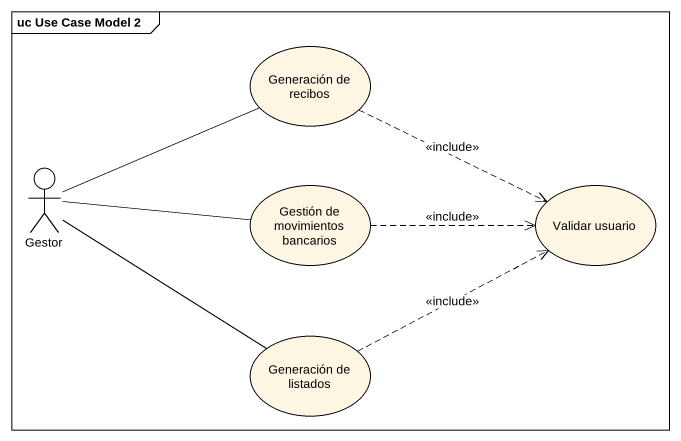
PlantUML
@startuml
mainframe uc Use Case Model 2
usecase "Generación de recibos" as Generación_de_recibos
actor Gestor
usecase "Gestión de movimientos bancarios" as Gestión_de_movimientos
usecase "Validar usuario" as Validar_usuario
usecase "Generación de listados" as Generación_de_listados
Generación_de_recibos .right.> Validar_usuario : <<include>>
Gestor -right- Generación_de_recibos
Gestor -right- Gestión_de_movimientos
Gestor -right- Generación_de_listados
Gestión_de_movimientos .right.> Validar_usuario : <<include>>
Generación_de_listados .right.> Validar_usuario : <<include>>
@enduml
